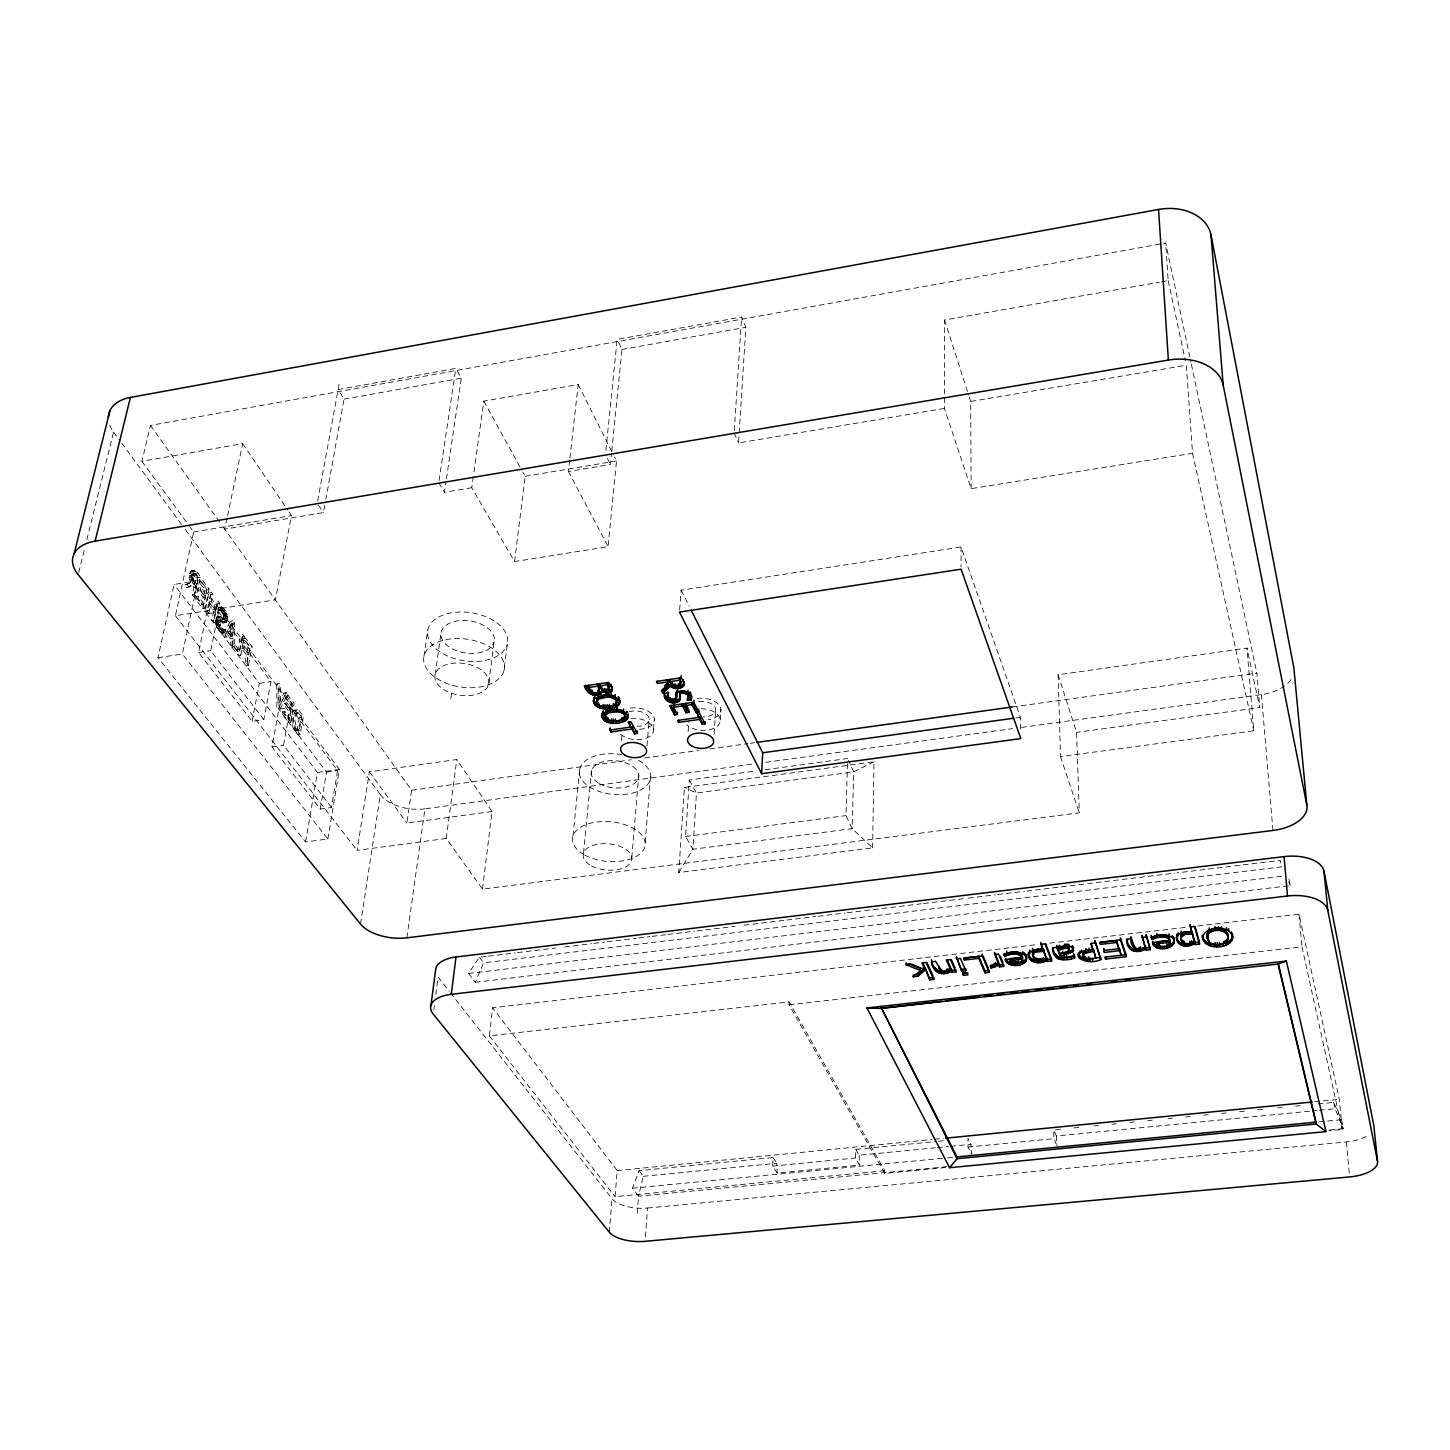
<?xml version="1.0" encoding="UTF-8"?>
<svg xmlns="http://www.w3.org/2000/svg" width="1450" height="1450" viewBox="0 0 1450 1450"><rect width="100%" height="100%" fill="white"/><g stroke="black" fill="none" stroke-linecap="round" stroke-linejoin="round"><path stroke-width="0.75" stroke-dasharray="5 3.75" d="M971.137 488.65L970.666 401.469L1186.336 365.255L1192.553 453.288L971.137 488.65L944.385 408.429L944.584 320.015L1159.329 282.206M232.091 646.048L232.236 623.554L230.441 621.162L222.883 635.191L225.185 634.828L232.743 620.781L234.538 623.192L234.392 645.703L231.891 647.081L234.392 645.703M227.596 618.933L226.218 612.118L222.992 607.713L218.968 606.916L218.334 609.942C225.384 610.414 225.149 625.367 217.953 616.612L217.047 616.776C213.694 622.286 217.047 630.551 222.611 633.396L224.931 633.034L225.566 629.862L222.43 628.629L220.491 625.983L219.983 620.219L226.019 622.594L227.596 618.933L222.303 619.639M240.7 655.346L244.434 636.441L243.002 634.538L240.718 634.882L242.15 636.804L238.398 655.708L240.7 655.346L232.943 645.105L233.015 638.471L228.828 632.889L226.744 636.894L224.442 637.257L226.508 633.251L230.713 638.834L230.641 645.449L234.828 644.743L239.703 651.195L237.401 651.539L232.526 645.105L232.091 647.353L234.392 646.99L234.828 644.743M230.749 636.133L230.858 624.968L233.16 624.606L233.051 635.771L230.749 636.133L227.36 631.638L230.858 624.968M872.61 847.851L873.987 761.776L684.418 787.441L678.745 872.501L872.61 847.851L852.165 828.675L845.984 815.589L847.543 760.724M945.581 1167.558L884.736 1173.394L884.79 1170.712L789.108 1001.914L489.321 1035.862L492.583 1007.786L1038.454 944.458M224.931 633.034C219.367 630.17 216.014 621.905 219.367 616.395L220.273 616.25C228.864 625.983 226.581 606.118 218.334 609.942M637.239 1213.324L638.544 1196.214L632.472 1188.221L639.088 1170.658L773.067 1157.499L772.705 1166.09L777.218 1173.068L859.632 1165.075L855.5 1158.006L855.717 1149.379L936.519 1141.422M884.736 1173.394L788.999 1004.796L789.108 1001.914M944.385 408.429L738.576 442.957L745.844 327.319L741.603 317.024L617.174 339.391L605.683 452.364M714.125 734.244L715.72 709.394M734.28 430.632L741.603 317.024M720.251 719.979L720.922 709.485M678.745 872.501L692.901 849.247L685.614 836.505L689.294 780.046L756.175 770.947M225.566 629.862C216.902 634.067 214.111 613.296 223.209 623.047C228.085 619.059 223.916 609.598 218.968 606.916M688.152 731.471L688.786 722.444M645.431 1236.886L647.552 1208.031A28.13 12.071 3.6 0 1 612.045 1198.751L450.642 993.051M679.651 609.906L681.156 590.186L961.024 546.994L1020.401 717.315L1020.655 730.075M884.79 1170.712L615.09 1196.649L617.211 1170.585L492.583 1007.786M653.515 729.404L654.367 718.946M645.178 842.577L650.633 775.116M646.99 745.862L649.219 718.856M609.308 1232.192L612.045 1198.751M631.801 857.53L638.761 774.88M621.416 740.859L622.014 734.099M583.516 853.126L591.546 770.421M473.28 476.615L471.739 487.707L514.551 561.585L608.094 546.65L616.522 460.955L614.51 456.931M573.022 835.925L579.783 768.409M569.687 460.339L568.436 471.486L610.432 464.453L611.537 453.397M611.773 451.186L621.941 349.468L617.174 339.391M194.826 573.638C188.192 573.221 191.364 582.664 194.427 585.075L196.783 584.694L198.324 577.463C192.959 567.349 191.509 582.248 196.783 584.694M569.923 458.109L578.188 384.522L483.829 401.142L473.606 474.386M190.82 582.084C184.966 572.206 195.641 564.63 200.299 577.336L196.221 596.494L193.865 596.874L192.324 594.844L193.974 587.196L192.216 584.876L186.887 587.649L184.857 584.984L193.176 581.704L191.726 575.034L193.502 570.466M482.506 889.14L492.003 811.511L456.786 759.528L369.388 771.853L357.099 850.353L446.237 838.463L482.506 889.14L1079.289 812.834L1076.571 732.359L1058.119 674.739L1247 648.096L1259.742 707.564L1076.571 732.359M514.551 561.585L525.19 476.307L523.015 472.338M504.002 670.553A40.691 24.124 8.4 0 0 449.246 639.124A40.691 24.124 8.4 0 0 438.897 679.76A40.691 24.124 8.4 0 0 504.002 670.553L507.264 644.199A40.401 24.306 8.6 0 0 452.962 612.571A40.401 24.306 8.6 0 0 442.612 653.497A40.401 24.306 8.6 0 0 507.264 644.199M488.686 684.219A27.242 16.004 8.3 0 0 451.874 663.429A27.242 16.004 8.3 0 0 445.168 690.436A27.242 16.004 8.3 0 0 488.686 684.219L494.106 641.824A26.934 16.204 8.6 0 0 457.765 620.836A26.934 16.204 8.6 0 0 451.059 648.15A26.934 16.204 8.6 0 0 494.106 641.824M433.84 1009.744L434.402 1005.394M435.834 994.501L438.118 977.083L449.246 991.274M446.237 838.463L456.786 759.528M450.841 698.628L451.566 693.281M406.852 937.842L424.941 808.846L754.598 763.824M435.072 674.776L441.126 632.309M492.003 811.511L406.87 823.038L411.619 790.232L221.324 524.411M423.944 656.361L427.822 629.916M471.739 487.707L444.443 492.293L446.093 481.092M446.419 478.862L461.281 378.178L455.844 368.409L338.14 389.561L344.031 399.149L325.869 499.235M439.078 480.512L455.844 368.409M360.542 924.103L380.317 794.564L184.603 528.597M331.506 807.487L283.548 745.209L290.362 707.546L278.907 709.249L271.984 746.877L320.287 809.046L331.506 807.487L337.614 770.53L286.882 702.851L284.653 703.196L284.254 705.389L288.894 711.551L287.644 718.475L289.855 718.131L291.106 711.225L286.466 705.062L286.882 702.851M327.881 838.988L339.354 769.37L198.016 580.58L174.091 584.477L157.977 657.738L305.606 841.979L327.881 838.988L182.337 653.95L198.016 580.58M320.287 809.046L326.504 772.107L278.907 709.249M305.606 841.979L317.459 772.487L174.091 584.477M296.996 730.927L299.534 716.644L294.858 713.037C291.051 718.33 292.737 726.269 296.996 730.927L299.208 730.601L301.727 716.318L298.537 712.802L295.691 712.911M297.939 734.806L301.219 716.3L296.706 710.736L294.042 710.21C288.478 717.478 292.048 728.625 297.939 734.806L300.15 734.479L303.431 715.974L298.899 710.409L295.147 709.993M227.088 518.158L224.804 529.123L323.441 512.575L325.452 501.464M287.861 695.13L287.462 697.323L292.429 703.957L291.504 709.032L289.293 709.358L290.199 704.283L285.233 697.649L285.632 695.456L287.861 695.13L294.151 703.558L290.798 722.118L288.586 722.444L282.243 714.071L282.641 711.859L284.871 711.533L289.855 718.131M288.586 722.444L291.939 703.884L285.632 695.456M284.871 711.533L284.472 713.744L290.798 722.118M317.659 501.029L339.753 380.77M215.579 622.123L219.512 603.055L218.026 601.079L215.706 601.442L217.192 603.436L213.259 622.485L215.579 622.123L214.093 620.147L216.032 610.776L210.848 603.889L208.51 604.269L198.614 652.482L252.119 721.321L263.827 719.599L270.933 681.645L218.66 611.972L206.698 613.876M252.119 721.321L259.351 683.403L205.048 611.646L209.054 592.543L211.374 592.162L212.878 594.174L211.319 601.623L216.485 608.529L214.165 608.891L208.981 602.004L210.54 594.536L209.054 592.543M288.949 511.868L291.45 515.566L275.391 599.793L175.414 615.761L193.666 531.987L189.678 526.549M247.007 663.701L248.784 654.584L243.999 648.204L244.434 645.975L242.15 646.338L241.697 648.567L246.5 654.947L244.724 664.046L247.007 663.701L248.439 665.586L246.156 665.931L249.835 647.081L243.419 638.526L245.703 638.163L252.101 646.736L248.439 665.586M242.15 646.338L246.935 652.717L249.219 652.355L250.252 647.062L245.267 640.393L245.703 638.163M246.935 652.717L247.986 647.407L252.101 646.736M237.401 651.539L240.718 634.882M239.703 651.195L243.002 634.538M243.419 638.526L242.984 640.737L245.267 640.393M222.611 633.396L223.264 630.224M263.827 719.599L210.703 650.615L218.66 611.972M220.654 609.562L221.27 606.553M208.51 604.269L213.694 611.157L211.754 620.509L214.093 620.147M214.165 608.891L215.706 601.442M216.485 608.529L218.026 601.079M206.552 613.64L208.891 613.259L207.386 611.266L211.374 592.162M227.559 515.964L242.676 443.591L141.919 461.336L150.456 425.412L1165.691 243.074L1190.939 362.156M208.891 613.259L210.848 603.889M200.771 587.576L200.299 589.842L205.538 596.82L204.033 603.925L201.695 604.306L203.199 597.183L197.943 590.222L198.433 587.957L200.771 587.576L206.009 594.554L203.671 594.935L198.433 587.957M203.671 594.935L204.776 589.697L209.09 589.099L205.066 608.202L202.728 608.583L195.551 599.104L196.04 596.838L198.396 596.457L204.033 603.925M202.728 608.583L206.752 589.461L199.647 579.946L201.985 579.565L209.09 589.099M206.009 594.554L207.114 589.316L201.496 581.831L201.985 579.565M205.066 608.202L197.907 598.741L198.396 596.457M194.427 585.075L195.968 577.843L192.052 574.073M193.865 596.874L197.961 577.716L193.303 571.699L191.146 570.847M196.221 596.494L194.681 594.464L196.312 586.815L194.572 584.495L192.216 584.876M639.088 1170.658L643.311 1176.312L638.544 1196.214L947.067 1166.652M78.735 572.496L84.716 548.354M86.891 539.581L113.553 432.046A43.011 26.861 16.1 0 1 109.566 424.687M486.131 956.402L479.388 957.217L468.549 973.439L475.292 982.284L483.611 962.854L1281.637 866.846L1280.205 860.376L1177.019 872.864M286.013 692.665L283.801 692.991L278.128 704.7L278.164 685.451L276.769 683.603L278.998 683.258L280.394 685.125L280.376 704.356L286.013 692.665L287.462 694.586L280.557 708.561L278.309 708.887L276.841 706.947L276.769 683.603M278.309 708.887L285.233 694.931L283.801 692.991M227.36 631.638L229.662 631.276L233.16 624.606M186.887 587.649L194.572 584.495M873.987 761.776L853.669 771.871L696.453 793.023L684.418 787.441M184.857 584.984L193.176 581.704M297.359 709.666L296.253 709.884C290.707 717.17 294.259 728.299 300.15 734.479M344.031 399.149L461.281 378.178M621.941 349.468L745.844 327.319M1161.541 281.808L1168.192 280.647L1165.691 243.074M193.666 531.987L291.45 515.566M525.19 476.307L616.522 460.955M190.53 571.209L194.191 570.448M192.578 571.137L194.934 570.738M190.023 571.989L192.379 571.608M193.303 571.699L195.659 571.318M189.624 573.257L191.98 572.877M191.69 574.345L194.046 573.964M195.007 573.747L197.345 573.366M191.418 574.871L195.696 574.146M189.37 575.414L191.726 575.034M191.201 575.596L193.557 575.215M189.388 576.52L191.744 576.139M194.463 575.831L196.801 575.433M189.515 577.644L193.339 577.173M191.038 578.532L193.394 578.151M195.968 577.843L198.324 577.463M197.961 577.716L200.299 577.336M191.201 579.511L193.557 579.13M190.004 579.891L192.361 579.511M191.509 580.562L193.865 580.181M193.067 583.281L195.424 582.9M199.157 582.211L201.496 581.831M193.974 587.196L196.312 586.815M197.943 590.222L200.299 589.842M192.324 594.844L194.681 594.464M210.54 594.536L212.878 594.174M203.199 597.183L205.538 596.82M195.551 599.104L197.907 598.741M208.981 602.004L211.319 601.623M217.192 603.436L219.512 603.055M219.802 607.387L222.122 607.024M220.69 608.076L222.992 607.713M205.048 611.646L207.386 611.266M221.596 608.982L223.898 608.619M213.694 611.157L216.032 610.776M219.222 610.124L221.524 609.743M220.11 610.45L224.823 609.743M221.052 611.121L223.373 610.758M223.282 611.248L225.584 610.885M221.977 612.154L224.279 611.791M223.916 612.48L226.218 612.118M222.865 613.604L225.167 613.241M224.442 613.821L226.762 613.441M223.463 615.199L225.765 614.818M224.877 615.253L227.179 614.873M217.047 616.776L220.273 616.25M216.376 617.591L218.696 617.229M219.113 617.192L221.433 616.83M223.735 616.776L227.469 616.322M220.346 618.189L222.666 617.827M215.905 619.059L218.225 618.697M223.663 618.189L227.614 617.664M221.596 619.222L223.916 618.86M215.742 620.256L220.962 619.658M223.336 619.15L225.656 618.787M217.663 620.582L221.669 620.056M215.724 621.615L218.044 621.252M217.373 621.506L219.693 621.144M220.382 621.252L222.684 620.872M225.131 620.491L227.433 620.129M215.833 623.047L218.153 622.684M221.542 622.213L223.844 621.851M224.877 621.47L227.179 621.107M217.264 623.011L219.584 622.648M224.551 622.195L226.852 621.832M230.441 621.162L232.743 620.781M224.152 622.684L226.472 622.322M222.702 622.938L226.019 622.594M216.086 624.461L218.406 624.098M217.518 624.66L219.838 624.298M217.79 625.512L220.128 625.149M216.503 625.965L218.823 625.584M232.236 623.554L234.538 623.192M218.171 626.346L220.491 625.983M217.047 627.361L219.367 626.998M219.204 627.995L221.524 627.632M217.736 628.702L220.056 628.339M220.11 628.992L222.43 628.629M218.642 630.043L223.445 629.354M222.158 630.097L224.478 629.735M219.802 631.421L222.122 631.058M220.799 632.345L223.119 631.982M226.508 633.251L228.828 632.889M230.713 638.834L233.015 638.471M242.15 636.804L244.434 636.441M157.977 657.738L182.337 653.95M297.903 712.584L297.069 712.711C293.263 718.004 294.966 725.942 299.208 730.601M198.614 652.482L210.703 650.615M241.697 648.567L243.999 648.204M246.5 654.947L248.784 654.584M259.351 683.403L270.933 681.645M293.697 728.824L295.909 728.498M294.549 730.22L296.761 729.912M271.984 746.877L283.548 745.209M317.459 772.487L339.354 769.37M326.504 772.107L337.614 770.53M411.619 790.232L631.33 759.782M644.779 757.915L698.592 750.447M709.811 748.907L747.91 743.614M750.158 743.306L754.653 742.69M1012.481 706.947L1256.86 673.072L1259.742 707.564M1015.924 717.931L1020.401 717.315M765.817 762.301L1012.499 728.607M1021.471 727.393L1261.428 694.623A37.301 22.185 -5.6 0 0 1284.482 685.995M765.092 769.732L847.597 758.531M1058.119 674.739L1060.512 756.556L1253.761 730.8L1247 648.096M685.614 836.505L845.984 815.589M488.378 956.148L515.294 952.886M517.523 952.614L555.658 948.01M564.63 946.923L591.546 943.66M593.793 943.388L605.013 942.029M607.26 941.757L636.423 938.241M638.653 937.969L649.872 936.609M652.119 936.338L665.586 934.706M667.816 934.434L694.731 931.19M696.979 930.918L735.114 926.296M744.086 925.209L784.468 920.333M786.716 920.061L815.861 916.527M818.108 916.255L845.024 913.011M847.271 912.739L921.294 903.785M923.541 903.513L966.153 898.366M968.401 898.094L995.316 894.831M997.564 894.559L1024.479 891.297M1026.727 891.043L1174.772 873.136M468.549 973.439L1283.703 876.072M475.292 982.284L1290.391 885.606L1288.633 877.54M1049.691 943.153L1186.716 927.257M1197.954 925.952L1299.037 914.225L1339.311 1099.317L1342.192 1129.496L1328.671 1130.801M788.999 1004.796L1301.955 946.832L1342.192 1129.496M617.211 1170.585L932.151 1139.501M934.398 1139.283L943.388 1138.395M1314.57 1101.746L1339.311 1099.317M938.766 1141.204L943.261 1140.769M1060.439 1129.242L1053.715 1129.912L1053.933 1138.667L1056.289 1144.122M1073.888 1127.937L1080.594 1127.266M1094.043 1125.943L1098.52 1125.508M1111.951 1124.185L1116.446 1123.75M1129.876 1122.427L1134.353 1121.974M1147.802 1120.651L1152.279 1120.216M1167.957 1118.675L1172.434 1118.24M1185.864 1116.917L1190.341 1116.482M1203.79 1115.159L1208.267 1114.706M1221.697 1113.382L1226.192 1112.947M1239.623 1111.624L1246.348 1110.972M1257.549 1109.866L1264.255 1109.214M1277.704 1107.891L1282.181 1107.438M1295.611 1106.114L1300.088 1105.679M1318.014 1103.921L1333.692 1102.381L1341.486 1119.69L1343.443 1128.662L1327.674 1130.184M643.311 1176.312L776.783 1163.281L777.218 1173.068M855.717 1149.379L859.107 1155.233L935.123 1147.82M937.352 1147.602L948.536 1146.497M950.765 1146.279L970.902 1144.322L971.554 1154.236L967.984 1147.059L967.947 1138.341L970.902 1144.322M1054.585 1131.942L1056.343 1136.003L1317.107 1110.482M1319.355 1110.265L1335.088 1108.724L1343.443 1128.662M772.705 1166.09L855.5 1158.006M967.984 1147.059L1053.933 1138.667M632.472 1188.221L945.346 1157.988M947.593 1157.771L954.336 1157.118M1318.974 1121.865L1341.486 1119.69M647.552 1208.031L1346.325 1141.929A30.523 13.576 -3.8 0 0 1366.842 1136.039M489.321 1035.862L615.09 1196.649M175.414 615.761L357.099 850.353M187.231 584.604L189.243 587.268M225.185 634.828L226.744 636.894M196.04 596.838L201.695 604.306M280.557 708.561L279.071 706.603L278.998 683.258M282.641 711.859L287.644 718.475M284.653 703.196L289.293 709.358M229.662 631.276L233.051 635.771M479.388 957.217L483.611 962.854M113.553 432.046L120.259 441.144M121.601 442.975L183.262 526.767M141.919 461.336L188.355 524.737M369.388 771.853L406.87 823.038M150.456 425.412L220.001 522.58M242.676 443.591L287.698 510.019M318.493 505.089L323.441 512.575M773.067 1157.499L776.783 1163.281M438.752 482.705L444.443 492.293M689.294 780.046L696.453 793.023L692.901 849.247L852.165 828.675L853.669 771.871L848.467 760.434M483.829 401.142L521.909 470.362M568.436 471.486L608.094 546.65M607.441 458.526L610.432 464.453M578.188 384.522L613.495 454.919M681.156 590.186L689.203 606.245M1288.651 881.854L1290.391 885.606M734.135 432.861L738.576 442.957M1060.512 756.556L1079.289 812.834M944.584 320.015L968.6 395.053M969.289 397.191L970.666 401.469M1192.553 453.288L1253.761 730.8M1333.692 1102.381L1335.088 1108.724M1168.192 280.647L1185.411 360.905M1191.393 364.367L1256.86 673.072M1346.325 1141.929L1349.479 1174.754M1299.037 914.225L1301.955 946.832M1261.428 694.623L1272.937 830.469M1056.343 1136.003L1057.068 1145.935M859.107 1155.233L859.632 1165.075M961.024 546.994L961.078 566.986M629.082 711.823A12.959 7.613 5.3 0 1 648.531 716.826A12.959 7.613 5.3 0 1 637.202 726.232M698.773 701.546A13.014 7.721 4.2 0 1 715.539 708.343A13.014 7.721 4.2 0 1 703.359 716.862M1291.026 679.524A37.301 22.185 -5.6 0 1 1286.041 684.799M424.941 808.846A34.419 18.886 8.2 0 1 380.317 794.564M638.471 760.289A35.851 20.336 5.3 0 1 632.291 793.114A35.851 20.336 5.3 0 1 579.692 775.17A35.851 20.336 5.3 0 1 621.669 754.562M701.166 708.724A18.27 10.766 4.1 0 1 718.257 725.236A18.27 10.766 4.1 0 1 686.72 724.71M697.178 698.501A18.216 10.803 4.2 0 1 720.07 706.603A18.216 10.803 4.2 0 1 708.234 719.653M631.004 718.384A18.197 10.621 5.2 0 1 652.373 726.232A18.197 10.621 5.2 0 1 643.8 738.92A18.197 10.621 5.2 0 1 620.419 734.081M630.406 708.089A18.143 10.639 5.3 0 1 653.877 717.025A18.143 10.639 5.3 0 1 639.124 729.259M599.339 783.58A23.889 13.558 5.3 0 0 638.362 778.396A23.889 13.558 5.3 0 0 607.26 760.96A23.889 13.558 5.3 0 0 599.339 783.58M591.546 865.922A24.433 13.195 5.1 0 0 631.421 860.956A24.433 13.195 5.1 0 0 599.557 843.936A24.433 13.195 5.1 0 0 591.546 865.922M584.912 855.101A36.486 19.883 5.1 0 0 644.561 847.724A36.486 19.883 5.1 0 0 597.128 821.969A36.486 19.883 5.1 0 0 584.912 855.101"/><path stroke-width="1.5" d="M931.571 959.827C931.951 970.286 943.642 975.107 951.291 968.999L951.291 970.974C943.642 977.064 931.951 972.261 931.553 961.803L935.594 961.332L941.576 971.283L947.883 970.666L947.883 968.691M948.318 972.624L948.318 970.666M949.841 971.899L949.841 969.923M947.883 970.666L950.511 969.234L950.511 967.277L947.213 959.936M951.907 970.358L955.912 969.887L955.912 971.863L951.907 972.316L951.291 968.999M940.814 970.956L939.673 967.893L939.673 969.851M941.558 973.548L941.558 971.591M941.576 971.283L941.576 969.307M943.116 973.602L943.134 971.627M944.82 973.494L944.82 971.518M946.451 971.137L946.451 969.18M946.669 973.167L946.669 971.192M935.214 969.742L935.232 967.766M935.83 970.793L935.848 968.817M936.627 971.663L936.627 969.688M937.606 972.388L937.624 970.412M938.784 972.932L938.784 970.974M938.784 968.31L938.803 966.334M940.107 973.331L940.107 971.355M929.794 977.88L933.782 977.427L933.764 979.384L929.776 979.838L925.191 968.002L918.194 974.219L914.877 974.599M906.105 962.764L906.087 964.739L911.361 964.123L923.052 968.999L924.284 966.062L922.689 962.655M923.052 968.999L924.284 966.062M929.776 979.838L925.191 968.002M913.228 974.781L913.21 976.738L918.176 976.176L918.194 974.219M913.21 976.738L920.569 970.558L920.587 968.6L908.189 963.597M1028.485 955.912L1028.449 953.937C1030.207 962.021 1041.317 962.202 1046.936 958.124L1046.973 960.099C1040.556 965.356 1026.654 962.746 1028.485 952.541M1325.989 1131.616L1316.147 1123.986L957.036 1158.695L880.658 1006.499L957.036 1156.901L957.036 1158.695L949.587 1167.703L866.937 1007.967L1286.368 961.06L1325.989 1131.616L949.587 1167.703M1015.58 961.567L1015.616 963.543L1012.173 963.018L1009.78 960.697L1009.744 958.722L1022.558 957.254L1021.597 961.912C1016.686 964.594 1008.439 964.178 1005.593 958.704L1005.629 960.697C1009.834 968.926 1029.663 966.425 1026.129 955.314L1025.349 953.882L1026.165 957.308M1021.597 961.912L1022.594 959.229L1009.78 960.697M761.631 773.72L679.47 612.081L961.078 569.197L1020.8 738.594L761.631 773.72L762.7 752.768L691.215 610.269M676.153 695.493L676.679 691.161L676.371 699.263C672.419 703.159 664.807 698.664 664.426 693.535M676.407 691.831L676.534 697.106M702.308 724.293L699.879 717.261L677.531 720.469L678.582 722.408L699.716 719.399L702.308 724.293L705.135 723.894L705.28 721.756L702.452 722.154M698.61 711.497L698.755 709.34L695.909 709.757L692.085 702.471L691.922 704.627L695.764 711.896L698.61 711.497L693.752 702.235L693.897 700.096M699.716 719.399L699.879 717.261M691.559 696.562L691.269 699.806L687.409 700.368L687.481 698.066L691.414 697.649L691.487 695.42L691.269 699.806L687.318 700.205C693.064 692.393 679.851 687.228 676.244 693.988M695.764 711.896L695.909 709.757M697.124 712.041L698.701 717.46L696.254 710.409M686.049 712.748L686.194 710.609L682.606 703.83L682.442 705.987L686.049 712.748L688.895 712.349L685.306 705.57L685.451 703.431L688.152 708.506M688.206 698.121L686.992 692.303M687.771 695.674L687.916 693.517M691.324 697.577L687.862 692.429L688.007 690.272M687.88 699.263L688.351 694.749M689.819 694.097L689.964 691.94L691.034 696.381M688.895 712.349L689.04 710.192L686.194 710.609M690.49 695.13L690.653 692.991M679.796 692.556L679.814 698.193C676.189 703.667 663.665 699.933 668.504 692.756L664.444 693.336C662.414 701.474 674.83 706.077 679.651 700.35L680.268 691.831L683.766 691.052L687.862 692.429M670.897 683.403L670.118 679.47L669.954 681.627C670.335 686.575 680.539 688.877 680.467 683.168M683.729 685.814L684.074 681.826C683.784 687.952 674.141 687.046 670.643 684.056L670.48 686.213C676.552 692.085 690.2 686.194 680.92 677.839L681.083 675.682M679.651 700.35L679.814 698.193M679.742 697.269L679.905 695.112M679.543 695.638L680.268 691.831M680.684 684.817L680.974 681.572L679.361 678.111L680.304 685.324M679.905 698.882L680.05 696.725M678.582 722.408L678.745 720.269M680.993 687.934L681.156 685.778M680.104 693.988L681.138 691.287M682.261 687.391L682.424 685.234M680.974 693.444L682.298 693.118L682.461 690.961M682.986 681.772L683.149 679.615M683.168 686.666L683.312 684.509M683.983 684.908L684.146 682.751M686.847 694.459L683.965 693.118L684.128 690.961M685.524 693.571L685.687 691.414M674.359 688.116L674.739 684.074M673.761 700.731L673.924 698.574M693.752 702.235L669.556 705.715L674.54 714.923L677.368 714.506L673.471 707.274L673.634 705.117M673.906 702.833L674.069 700.676M675.772 684.201L675.519 688.351M675.011 700.423L675.174 698.284M674.54 714.923L674.703 712.784L670.716 705.407M675.356 702.706L675.519 700.567M675.881 699.951L676.044 697.794M676.715 688.46L676.896 686.303M676.371 699.263L676.498 694.858M676.987 692.701L677.15 690.544M677.947 686.249L678.111 684.092M677.639 692.176L677.803 690.019M677.349 702.235L677.513 700.096M677.368 714.506L677.531 712.367M679.307 688.315L679.47 686.158M679.706 685.741L679.089 683.874M678.781 701.456L678.944 699.317M680.249 682.279L680.412 680.123M667 700.713L667.181 698.556M667.489 696.779L667.979 691.994L667.653 694.623M668.468 684.327L667.417 679.869L668.468 684.327L661.363 690.526L662.759 693.118L670.48 686.213M667.924 697.994L668.088 695.837M668.16 701.474L668.323 699.317M668.976 699.389L669.139 697.232M669.501 702.108L669.791 697.758M670.371 700.314L670.534 698.157M671.984 684.926L672.147 682.769M670.879 702.525L671.042 700.368M672.274 687.354L672.854 683.349M672.002 700.749L672.166 698.61M672.383 702.761L672.546 700.604M662.759 693.118L662.922 690.961L670.643 684.056M664.535 697.015L664.698 694.858M665.206 698.537L665.387 696.381M666.021 699.752L666.202 697.613M667.254 682.026L657.539 683.439L657.702 681.283M634.683 733.827L632.127 726.867L609.961 730.057L610.16 727.918L611.066 731.96L631.928 729.006L634.683 733.827L637.474 733.428L630.895 721.828L628.086 722.227L630.841 727.084L629.191 721.719M631.928 729.006L632.127 726.867M625.077 716.989L623.174 711.153C617.301 706.839 599.049 710.518 606.952 719.562C612.897 723.713 630.967 720.451 623.174 711.153M601.931 716.789L602.022 713.291C598.814 730.021 640.103 723.55 623.391 711.153L623.591 708.996M622.938 719.345L623.138 717.224M623.935 714.089L624.116 711.95M623.663 721.683L623.844 719.544L627.85 716.59L628.158 713.98L628.049 717.478M624.007 718.656L625.222 713.926M624.642 715.067L624.841 712.929M624.732 717.859L624.914 715.72M625.476 720.813L625.657 718.692M626.382 713.291L626.563 711.153L627.578 712.53M626.817 719.834L626.998 717.696M627.651 718.729L627.85 716.59M604.849 715.919L608.42 712.893L616.739 711.714L616.993 707.528M593.358 700.984L594.808 696.399L593.938 697.577C590.694 710.228 609.653 710.953 617.229 706.458L620.002 700.912M615.833 723.169L616.014 721.031L623.844 719.544M617.229 706.458L619.803 703.051L618.298 696.653M618.57 705.443L618.769 703.304M619.114 700.205L619.313 698.048L619.73 701.673M622.993 713.291L618.643 711.841L618.842 709.702M619.422 704.319L619.621 702.181M618.643 722.879L618.824 720.759M620.31 712.168L620.509 710.029M621.796 712.657L621.996 710.518M621.488 719.961L621.688 717.822M621.379 722.372L621.561 720.233M1207.197 933.691L1209.01 941.63C1215.771 948.971 1234.53 942.645 1226.211 931.498C1219.45 924.158 1200.509 930.302 1209.01 941.63M616.794 702.561L615.634 699.625L611.991 697.668L612.19 695.511C602.946 690.091 588.356 703.685 602.964 706.676C610.831 710.391 623.971 699.806 612.19 695.511M610.704 722.934L610.903 720.795L605.067 718.584L602.149 714.651M611.32 721.031L611.519 718.892M613.477 698.157L613.676 696.018M612.389 712.004L612.589 709.866M613.096 708.035L613.296 705.896L617.428 704.319M613.205 705.588L613.404 703.449M614.691 698.809L615.271 694.478M613.187 721.158L613.386 719.037M601.822 715.43L606.227 711.171L614.129 709.666L614.329 707.528M613.169 723.188L613.368 721.049L616.014 721.031M614.637 711.751L614.836 709.612M615.634 699.625L615.833 697.468M615.398 707.328L615.597 705.189M615.743 704.265L616.993 700.423M616.359 700.604L616.558 698.465M616.467 703.449L616.957 699.48M615.235 721.121L615.434 718.982M603.544 719.562L603.744 717.424M604.849 706.803L605.049 704.664M604.831 708.851L605.031 706.712L613.296 705.896M608.982 689.584L607.169 682.678C614.673 689.982 601.569 694.677 599.865 685.868L600.082 683.711M596.457 702.434L598.542 699.027L606.263 697.251L606.463 695.094M607.097 688.569L606.825 692.828L602.167 691.378L602.366 689.221C605.139 691.324 613.006 691.741 612.244 686.72L611.701 691.342L606.825 692.828M604.886 716.844L605.393 712.911M604.849 720.722L605.067 718.584M608.058 686.756L608.257 684.618M605.901 714.234L606.1 712.095M606.227 711.171L606.426 709.032M608.474 687.59L608.692 685.451M606.916 706.766L607.115 704.609M608.293 690.327L609.181 687.445M605.991 718.765L606.209 716.644L607.169 717.424L606.517 721.683M608.529 692.737L608.728 690.581M608.746 690.001L609.109 686.267M606.263 697.251L608.384 697.196L608.619 692.973M606.97 713.509L607.188 711.37M607.514 708.832L607.713 706.694M609.888 692.429L610.106 690.291M608.42 712.893L608.619 710.754M612.118 690.526L611.048 684.273M609.181 706.513L609.381 704.374M608.166 720.215L608.366 718.076M611.991 697.668L610.305 697.341L610.504 695.184M610.957 691.976L611.157 689.819M608.511 722.444L608.71 720.306M618.099 698.809L610.885 695.384L611.084 693.227M611.701 691.342L611.918 689.203M610.341 708.561L610.541 706.422M610.214 712.385L610.414 710.246M612.208 689.711L612.408 687.554M599.992 698.411L600.209 696.254M601.17 688.152L601.388 685.995L602.131 689.511M610.849 686.43L608.583 682.424L584.35 685.959C586.308 692.901 594.518 697.903 601.097 693.789L602.366 689.221M600.137 708.107L600.336 705.969L596.657 704.211L593.702 700.205L593.485 702.362M601.097 693.789L602.094 690.562M601.822 697.903L602.022 695.746M603.581 692.139L603.78 689.982M602.348 708.615L602.566 706.476L600.336 705.969M604.052 690.653L604.269 688.496M602.185 714.179L603.272 710.899L603.055 713.037M602.964 706.676L603.164 704.537M603.998 697.486L604.197 695.347M602.548 718.221L602.747 716.082M604.886 690.816L605.103 688.659M605.158 692.629L605.357 690.472M594.609 698.556L605.737 695.13L605.937 692.973M594.246 695.112L594.464 692.973L588.972 690.562L585.401 685.252M594.101 703.812L594.319 701.673M595.914 695.221L596.113 693.064L601.297 691.632M595.116 705.171L595.334 703.033M589.207 689.203L588.482 685.415L588.265 687.572L591.31 691.904L594.101 693.064L598.433 692.466L599.303 690.146L597.4 684.11L599.575 689.112L597.744 690.635M596.748 700.604L596.965 698.447M596.457 706.349L596.657 704.211M597.654 695.076L597.871 692.937M597.472 699.77L597.672 697.631M597.781 696.653L597.98 694.514M598.506 688.551L598.705 686.394M598.433 692.466L598.651 690.309M597.581 704.374L597.799 702.235M598.542 699.027L598.759 696.888M599.049 691.976L599.502 688.007M598.125 707.346L598.324 705.189M598.56 705.189L598.778 703.033M599.666 694.586L599.883 692.429M588.754 692.719L588.972 690.562M589.914 693.571L590.114 691.414M590.603 691.233L590.803 689.094M591.328 694.314L591.546 692.158M592.198 692.447L592.397 690.309M592.706 694.804L592.923 692.665M586.869 690.291L587.087 688.134M587.794 691.668L587.993 689.511M1227.914 939.437L1227.679 934.38M1176.53 938.875L1176.421 936.881C1177.527 945.436 1189.236 945.164 1194.8 941.177L1194.927 943.171C1177.11 955.441 1167.757 927.438 1191.827 932.386L1190.142 924.973L1191.827 932.386M680.847 682.66L680.974 681.572M451.258 994.338L456.007 957L1284.066 856.606A35.996 19.031 -4.7 0 1 1323.995 871.251L1373.857 1125.762L1377.5 1161.069A30.794 13.34 -3.6 0 1 1349.696 1176.929L645.105 1241.327A28.348 11.854 3.6 0 1 609.308 1232.192L433.26 1014.112A33.422 16.113 6.2 0 1 451.258 994.338L1287.509 896.009A36.377 18.759 -4.5 0 1 1327.801 910.473L1377.5 1161.069M430.922 1005.611L435.816 968.455A33.114 16.367 6.3 0 1 456.007 957M1159.13 941.539L1170.114 940.289L1170.023 943.769C1165.764 948.318 1155.469 947.865 1152.714 941.793C1153.457 953.81 1179.938 949.206 1173.268 936.845L1174.283 941.793M1170.023 943.769L1170.114 940.289M1174.065 943.189L1174.156 939.799M1232.409 939.745L1232.337 933.854C1235.962 950.33 1201.47 951.834 1202.412 935.25L1202.829 939.256M1100.876 959.592L1094.949 940.905L1100.876 959.592C1084.292 967.404 1065.333 950.656 1093.445 949.569L1095.874 958.196L1093.445 949.569M601.895 692.701L602.167 691.378M95.138 541.158L130.409 397.427L1158.55 209.453A45.874 33.858 -8 0 1 1211.004 234.936L1293.871 667.942L1306.812 804.949A38.715 21.315 -4.8 0 1 1272.937 830.469L406.852 937.842A35.616 18.034 7.5 0 1 360.542 924.103L78.191 574.689A44.805 26.027 14.4 0 1 95.138 541.158L1168.374 360.071A47.995 33.114 -6.5 0 1 1223.184 385.12L1306.812 804.949M74.113 553.791L110.001 410.477M1040.357 958.523L1040.411 960.498L1046.302 958.359L1043.529 949.315C1038.562 948.028 1030.116 949.768 1033.034 956.692L1036.623 960.244L1038.997 960.589L1038.943 958.595M1033.034 956.692L1034.194 952.36L1043.583 951.309L1046.302 958.359M1028.521 954.535L1032.599 950.348L1042.931 949.587L1041.517 944.077M1180.789 935.558L1184.922 932.332L1192.208 932.132L1194.401 941.376C1189.326 945.545 1178.886 944.204 1180.789 935.558L1181.061 939.673M1180.916 937.552L1185.031 934.326L1192.335 934.144L1194.401 941.376M1073.217 951.544L1073.417 947.213L1073.217 951.544C1057.993 956.112 1054.458 959.556 1073.616 955.912L1073.544 953.937M1228.059 937.987C1227.624 927.329 1205.911 927.891 1207.451 938.73M1227.226 938.73L1227.769 937.443M1017.61 965.174L1017.574 963.199L1024.951 960.48L1026.509 956.783L1026.473 960.099M1176.584 935.467L1177.164 934.162L1177.273 936.174M1166.978 947.974L1166.869 945.98L1172.216 943.606L1173.956 941.177M1232.736 937.914C1230.977 924.484 1205.602 925.245 1202.539 937.262C1207.632 947.847 1226.338 946.85 1232.283 937.751M1083.005 956.384L1083.875 951.708L1090.491 949.913L1090.545 951.907L1083.947 953.701L1083.005 956.384C1086.974 961.713 1095.529 957.054 1100.804 957.616M667.798 694.151L668.577 692.901M1067.689 952.034L1069.248 948.717L1067.418 946.342L1061.926 946.524L1057.811 948.427L1059.171 953.901L1068.741 951.436L1069.212 947.829M1059.95 955.967L1059.751 953.574L1068.197 952.052L1073.145 949.551M918.176 976.176L925.173 969.977M664.372 685.886L668.649 682.171M996.929 964.105L998.144 963.308L994.464 952.541L998.126 961.332L996.929 964.105L990.223 965.627L990.912 967.803L998.869 965.048L998.851 963.072L990.894 965.827L990.912 967.803M1056.651 945.346L1057.195 948.681C1061.618 945.618 1071.822 943.732 1073.652 950.439M1127.284 939.31C1126.759 949.804 1138.884 951.979 1145.591 946.723L1146.134 950.113L1150.303 949.641L1146.171 934.978L1150.303 949.641M1145.119 946.941L1141.984 935.467L1145.119 946.941C1138.431 952.505 1130.148 947.738 1130.891 938.766L1126.704 939.256C1125.617 950.638 1138.014 954.752 1145.681 948.717L1145.591 946.723M1021.96 957.634L1021.924 955.659C1018.408 949.786 1009.617 951.907 1004.614 954.553L1004.632 956.529C1009.635 953.882 1018.426 951.78 1021.96 957.634L1005.158 959.574L1005.629 960.697M1057.866 950.421L1065.859 948.083L1068.614 948.916L1069.303 950.711M1173.376 938.839C1168.174 933.021 1158.459 934.326 1152.116 937.534L1152.224 939.528C1157.245 937.008 1166.434 934.452 1169.715 940.651L1152.46 942.627L1152.822 943.787M866.937 1007.967L880.621 1008.421L1278.066 964.051L1286.368 961.06M1152.224 939.528L1151.246 937.226C1156.792 935.25 1169.135 931.697 1169.715 940.651M1025.386 955.876C1019.785 950.022 1010.342 951.871 1003.454 954.281L1004.632 956.529M1053.189 947.539C1053.298 959.882 1066.457 958.776 1074.577 956.021L1073.798 953.901M1056.706 947.339L1052.591 947.811C1052.319 961.132 1065.623 961.404 1074.631 958.015L1074.577 956.021M588.265 687.572L597.183 686.267M599.865 685.868L606.97 684.835M680.92 677.839L656.451 681.409L657.539 683.439M669.954 681.627L679.198 680.286M673.471 707.274L682.442 705.987M685.306 705.57L691.922 704.627M696.109 712.548L698.954 712.131L705.135 723.894M634.864 731.706L637.656 731.308M756.882 742.382L1012.481 706.947M762.7 752.768L1013.695 718.239M880.621 1008.421L941.231 1001.352M945.708 1000.826L979.384 996.893M983.861 996.368L992.851 995.334M997.328 994.809L1004.071 994.011M1010.795 993.232L1017.537 992.452M1022.033 991.927L1028.757 991.129M1035.499 990.35L1042.224 989.571M1046.719 989.045L1053.443 988.266M1060.186 987.468L1066.91 986.689M1073.652 985.891L1078.148 985.384M1087.119 984.333L1091.614 983.807M1111.806 981.451L1116.301 980.925M1125.273 979.874L1129.768 979.348M1040.846 942.319L1040.882 944.312L1045.015 943.841L1051.576 960.933L1047.48 961.404L1046.973 960.099M1190.269 926.985L1194.51 926.496L1199.512 944.023L1195.308 944.494L1194.927 943.171M956.384 958.921L960.426 958.468L965.845 970.721L961.821 971.192L956.384 956.946L961.821 971.192M989.208 972.316L982.23 955.949L963.561 958.106L964.413 960.045L978.768 958.396L984.967 972.805L989.208 972.316L989.19 970.34L984.949 970.829L978.768 956.402L964.413 958.069L964.413 960.045M994.482 954.535L998.561 954.064L1003.69 966.407L999.63 966.86L998.869 965.048M1095.022 942.917L1090.636 943.424L1092.847 949.678L1091.306 943.515M1126.106 956.71L1126.016 954.734L1104.973 957.091L1105.643 959.048L1126.106 956.71L1120.506 939.963L1099.843 942.355L1100.532 944.349L1116.772 942.482L1118.874 948.717L1116.681 940.47L1100.459 942.355L1100.532 944.349M1142.074 937.479L1146.279 936.99M1157.807 943.243L1156.937 941.793L1157.046 943.805L1170.223 942.283M1090.545 951.907L1093.518 951.562M1119.545 950.692L1104.483 952.414L1103.722 948.445L1103.794 950.439L1119.454 948.699L1121.086 955.26L1119.454 948.699M961.821 969.216L965.845 968.763L965.845 970.721M998.851 963.072L999.612 964.884L1003.672 964.431L1003.69 966.407M1046.936 958.124L1047.426 959.411L1051.522 958.939L1051.576 960.933M1146.026 948.119L1150.194 947.648M1194.8 941.177L1195.181 942.5L1199.386 942.011L1199.512 944.023M962.438 973.258L967.023 972.732L967.947 974.853L963.38 975.361L962.438 971.283M967.947 972.877L963.38 973.403L963.38 975.361M945.636 1138.178L1312.322 1101.982M957.036 1156.901L1315.984 1122.137L1316.147 1123.986L1278.066 964.051M1078.311 955.894L1078.256 953.901L1081.881 957.942L1092.611 958.541L1092.684 960.516M1157.046 943.805L1159.257 946.161L1164.459 946.379L1164.567 948.373M682.298 693.118L683.965 693.118M605.737 695.13L610.885 695.384M614.129 709.666L623.391 711.153M594.464 692.973L596.113 693.064M608.384 697.196L610.305 697.341M616.739 711.714L618.643 711.841M610.903 720.795L613.368 721.049M602.566 706.476L605.031 706.712M906.087 964.739L920.569 970.558M1059.751 953.574L1060.784 955.115M1082.878 952.958L1084.111 957.816M1130.891 938.766L1130.801 936.773L1134.969 948.699M609.961 730.057L611.066 731.96M1073.616 955.912L1074.631 958.015M924.266 968.038L921.874 962.909L925.897 962.456L933.764 979.384M926.786 962.365L932.894 975.542M950.511 969.234L946.379 960.081L950.439 959.61L955.912 971.863M951.291 970.974L951.907 972.316M951.345 959.683L955.006 967.857M983.082 956.003L988.32 968.292M1000.246 956.184L1002.802 962.365M605.484 715.702L605.049 713.781M1040.882 944.312L1042.931 949.587M1045.704 943.751L1051.522 958.939M1057.811 948.427L1059.171 953.901M1103.794 950.439L1104.483 952.414M1126.016 954.734L1120.415 937.969L1120.506 939.963M1145.681 948.717L1146.134 950.113M1194.945 926.441L1199.386 942.011M1278.429 964.25L1315.984 1122.137M1323.995 871.251L1327.801 910.473M1284.066 856.606L1287.509 896.009M1211.004 234.936L1223.184 385.12M1231.539 931.897L1231.684 933.891M1231.394 939.401L1231.539 941.394M1230.035 940.869L1230.18 942.863M1228.621 928.816L1228.766 930.827M1228.168 942.101L1228.313 944.095M1226.573 927.728L1226.718 929.74M1227.099 932.821L1227.226 934.833M1226.211 931.498L1226.338 933.51M1226.319 939.854L1226.446 941.847M1225.014 930.411L1225.159 932.423M1225.83 943.098L1225.975 945.11M1225.033 940.796L1225.159 942.808M1223.528 929.559L1223.673 931.553M1223.474 941.539L1223.601 943.533M1221.824 928.942L1221.951 930.954M1223.075 943.859L1223.202 945.871M1221.389 926.514L1221.534 928.526M1219.921 928.58L1220.066 930.592M1219.903 944.385L1220.048 946.379M1218.363 926.405L1218.507 928.417M1219.359 942.446L1219.504 944.439M1217.855 928.471L1217.982 930.483M1217.112 942.591L1217.257 944.584M1215.589 928.616L1215.734 930.628M1216.641 944.602L1216.768 946.596M1215.082 926.641L1215.227 928.653M1215.046 942.482L1215.173 944.494M1213.414 928.979L1213.541 930.991M1213.614 944.476L1213.759 946.469M1211.529 929.559L1211.656 931.571M1209.934 930.32L1210.079 932.314M1210.895 944.041L1211.04 946.053M1209.191 927.909L1209.318 929.921M1208.648 931.262L1208.793 933.274M1208.539 943.316L1208.666 945.309M1207.723 932.404L1207.85 934.416M1207.941 938.295L1208.086 940.289M1206.509 942.264L1206.636 944.276M1158.55 209.453L1168.374 360.071M1204.823 940.905L1204.95 942.899M1203.536 939.219L1203.663 941.231M1195.181 942.5L1195.308 944.494M1193.332 942.011L1193.459 944.023M1192.208 932.132L1192.335 934.144M1191.664 942.772L1191.791 944.766M1191.411 940.778L1191.537 942.772M1189.199 931.915L1189.326 933.909M1189.816 941.268L1189.906 945.346M1187.641 943.714L1187.768 945.726M1186.444 932.078L1186.571 934.072M1184.922 932.332L1185.031 934.326M1185.592 943.841L1185.719 945.853M1183.617 932.713L1183.744 934.724M1184.251 941.322L1184.36 943.316M1183.707 943.732L1183.834 945.726M1183.309 940.887L1183.418 942.881M1182.548 933.238L1182.674 935.25M1181.714 933.891L1181.822 935.884M1181.859 939.564L1181.986 941.558M1182.004 943.37L1182.113 945.364M1181.134 931.172L1181.243 933.184M1181.116 934.652L1181.224 936.664M1180.463 942.772L1180.572 944.766M1179.14 941.956L1179.249 943.95M1178.161 932.984L1178.27 934.996M1178.053 940.959L1178.179 942.953M1177.237 939.781L1177.364 941.775M1176.675 938.404L1176.802 940.416M1173.92 938.295L1174.029 940.307M1173.304 942.446L1173.431 944.439M1172.253 935.594L1172.361 937.606M1172.216 943.606L1172.325 945.599M1170.748 944.602L1170.857 946.596M1169.153 933.8L1169.262 935.812M1169.153 937.624L1169.262 939.618M1168.464 936.754L1168.573 938.748M1168.827 943.044L1168.936 945.037M1168.954 945.382L1169.062 947.394M1167.54 936.048L1167.649 938.041M1166.38 935.504L1166.507 937.498M1166.924 944.023L1167.033 946.016M1165.039 935.123L1165.148 937.135M1163.498 934.924L1163.607 936.917M1161.812 934.887L1161.921 936.899M1162.247 946.542L1162.356 948.536M1159.964 935.033L1160.072 937.026M1160.272 946.506L1160.381 948.499M1159.148 944.167L1159.257 946.161M1158.459 946.27L1158.568 948.264M1157.299 935.504L1157.408 937.498M1156.846 933.528L1156.955 935.54M1156.828 945.799L1156.937 947.792M1155.034 936.192L1155.124 938.186M1155.396 945.128L1155.505 947.14M1154.236 944.276L1154.345 946.27M1153.257 936.917L1153.366 938.911M1153.33 943.171L1153.439 945.164M1151.137 935.214L1151.246 937.226M1143.977 947.684L1144.068 949.678M1142.328 948.445L1142.419 950.439M1140.624 946.904L1140.715 948.898M1140.57 948.989L1140.661 950.982M1139.084 947.194L1139.174 949.188M1138.649 949.333L1138.739 951.327M1136.891 949.46L1136.999 951.454M1135.622 947.049L1135.713 949.043M1135.296 949.406L1135.386 951.399M1133.846 945.581L1133.954 947.575M1133.846 949.17L1133.936 951.164M1133.157 943.986L1133.247 945.98M1132.541 948.771L1132.631 950.765M1131.417 948.191L1131.507 950.185M1130.511 947.448L1130.601 949.442M1129.804 946.542L1129.894 948.536M1129.332 945.472L1129.423 947.466M1116.681 940.47L1116.772 942.482M1105.571 957.054L1105.643 959.048M596.621 699.335L596.657 700.278M1089.929 958.776L1090.001 960.77M1089.077 948.101L1089.149 950.094M1088.751 956.873L1088.823 958.849M1088.116 950.239L1088.189 952.233M1087.609 958.867L1087.681 960.842M1086.304 950.62L1086.358 952.614M1085.923 948.59L1085.996 950.566M1085.579 958.758L1085.651 960.734M1084.926 951.091L1084.981 953.085M1084.981 956.311L1085.053 958.305M1083.875 951.708L1083.947 953.701M1083.748 958.486L1083.821 960.462M1083.241 952.324L1083.295 954.317M1083.368 955.188L1083.44 957.163M1081.519 949.986L1081.591 951.979M1081.881 957.942L1081.936 959.936M1079.942 950.946L1080.014 952.94M1080.322 957.199L1080.395 959.193M1079.162 956.221L1079.235 958.196M1078.456 952.849L1078.51 956.964M1072.239 945.672L1072.293 947.666M1072.058 950.529L1072.13 952.523M1071.459 956.764L1071.514 958.758M1070.281 951.381L1070.354 953.375M1068.886 944.24L1068.958 946.234M1068.559 946.923L1068.614 948.916M1068.686 949.442L1068.741 951.436M1068.197 952.052L1068.251 954.046M1067.49 944.041L1067.544 946.034M1067.418 946.342L1067.472 948.336M1067.345 957.453L1067.399 959.429M1066.674 955.604L1066.729 957.58M1066.004 943.968L1066.058 945.962M1065.804 946.089L1065.859 948.083M1065.678 952.614L1065.732 954.607M1064.499 944.077L1064.554 946.071M1064.3 955.786L1064.354 957.779M1063.738 946.197L1063.793 948.191M1063.031 957.725L1063.086 959.719M1062.759 951.291L1062.814 953.284M1061.926 946.524L1061.98 948.499M1062.252 955.677L1062.306 957.653M1061.454 955.459L1061.509 957.435M1061.291 957.634L1061.346 959.628M1060.367 947.031L1060.421 949.025M1060.258 954.626L1060.312 956.619M1059.732 945.255L1059.787 947.249M1059.66 957.363L1059.714 959.356M1058.355 947.992L1058.301 945.998L1057.195 948.681M1058.283 956.909L1058.337 958.903M1057.177 956.275L1057.231 958.251M1056.361 955.423L1056.398 957.417M1055.781 954.372L1055.836 956.347M1047.426 959.411L1047.48 961.404M1045.577 958.939L1045.613 960.933M1043.529 949.315L1043.583 951.309M1044 959.683L1044.054 961.658M1043.565 957.743L1043.619 959.719M1042.242 962.238L1042.043 958.214M1040.556 949.079L1040.611 951.073M1040.139 960.607L1040.176 962.583M1037.874 949.243L1037.91 951.236M1038.128 960.734L1038.164 962.709M1037.692 958.523L1037.729 960.498M1036.387 949.496L1036.442 951.472M1036.569 958.269L1036.623 960.244M1036.261 960.607L1036.315 962.601M1035.155 949.859L1035.191 951.852M1035.608 957.834L1035.644 959.827M1034.557 960.262L1034.593 962.238M1034.14 950.366L1034.194 952.36M1034.049 956.547L1034.104 958.523M1033.379 951.019L1033.415 952.994M1032.563 948.354L1032.599 950.348M1032.871 951.762L1032.672 954.626M1032.98 959.664L1033.016 961.658M1031.602 958.885L1031.639 960.861M1030.442 957.906L1030.497 959.882M1029.844 952.124L1029.808 950.131L1028.974 953.266M1029.536 956.746L1029.572 958.74M1028.866 955.423L1028.902 957.399M1025.911 959.356L1025.947 961.35M1024.951 960.48L1024.987 962.456M1024.244 952.686L1024.28 954.662M1023.591 961.459L1023.627 963.434M1022.794 951.689L1022.83 953.683M1022.558 957.254L1022.54 960.679M1021.906 962.22L1021.942 964.214M1021.38 954.644L1021.416 956.637M1020.619 953.792L1020.655 955.786M1019.658 953.103L1019.676 955.097M1019.912 962.8L1019.948 964.794M1018.462 952.577L1018.498 954.571M1018.589 961.223L1018.625 963.199M1017.084 952.215L1017.121 954.191M1017.121 961.459L1017.157 963.434M1015.58 952.016L1015.598 953.991M1015.417 963.344L1015.453 965.319M1014.257 961.531L1014.293 963.507M1013.912 951.979L1013.949 953.973M1013.459 963.308L1013.496 965.301M1013.133 961.35L1013.151 963.326M1012.1 952.106L1012.136 954.1M1011.665 963.072L1011.701 965.048M1010.741 960.118L1010.759 962.111M1010.016 962.637L1010.052 964.613M1009.526 952.577L1009.544 954.553M1008.548 961.984L1008.584 963.96M1007.351 953.248L1007.387 955.224M1007.315 961.132L1007.351 963.108M1006.844 951.164L1006.862 953.158M1006.336 960.063L1006.354 962.039M1005.684 953.955L1005.72 955.949M999.612 964.884L999.63 966.86M998.126 961.332L998.144 963.308M997.129 964.159L997.147 966.135M995.516 962.764L995.606 966.896M994.011 963.217L994.102 967.386M992.561 965.7L992.579 967.676M991.619 965.791L991.637 967.766M984.949 970.829L984.967 972.805M982.212 953.955L982.23 955.949M978.768 956.402L978.768 958.396M108.351 417.328A43.011 26.861 16.1 0 1 130.409 397.427M625.004 755.232A13.068 7.54 5.2 0 0 646.392 752.314A13.068 7.54 5.2 0 0 629.409 742.672A13.068 7.54 5.2 0 0 625.004 755.232M691.722 745.952A13.123 7.649 4.1 0 0 713.382 742.998A13.123 7.649 4.1 0 0 696.653 733.247A13.123 7.649 4.1 0 0 691.722 745.952"/></g></svg>
